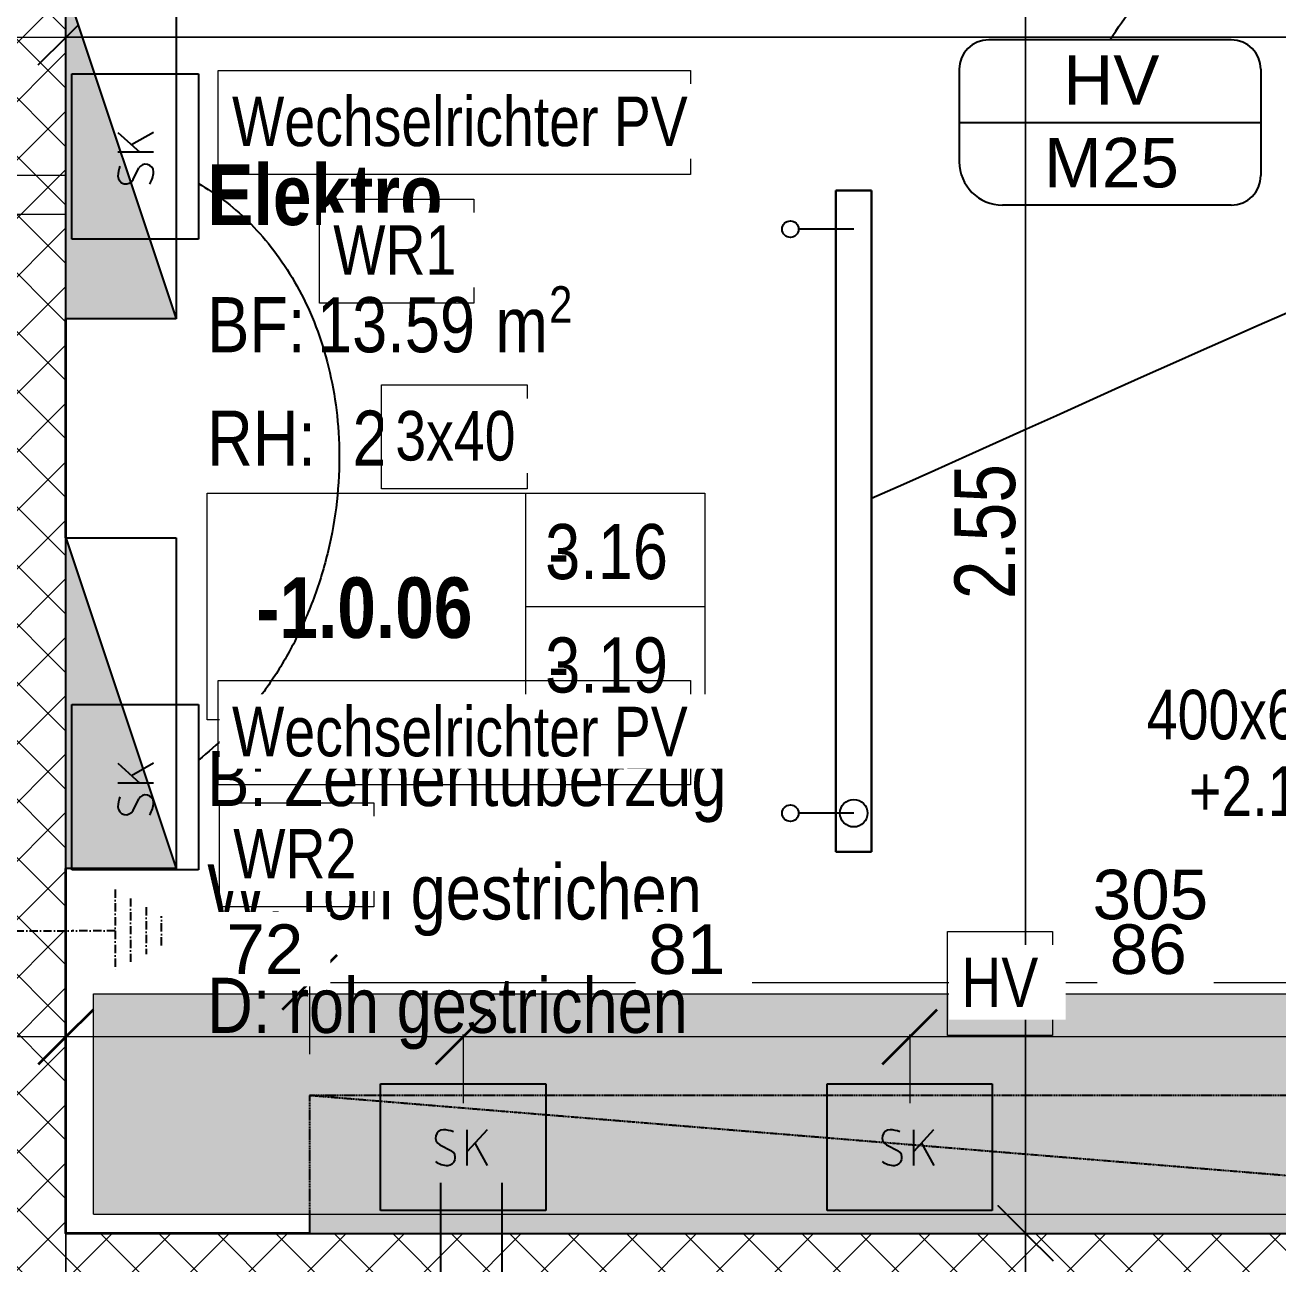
# Model space of a CAD drawing. Header units: millimetres. Extents: x -24363 to 26500, y -21894 to 23000.
# Drawn here: x -9004 to -6730, y -2856 to -607 of the extents above; entities that cross this region are included whole.
import ezdxf

# ---------------------------------------------------------------- set-up
doc = ezdxf.new("R2010")
doc.units = ezdxf.units.MM
doc.linetypes.add('Achse', pattern=[25, 15, -5, 0, -5])
doc.linetypes.add('Verdeckt 0_75', pattern=[1.5, 0.75, -0.75])
for name, color, linetype, lineweight in [('015 Innenwände Bauteilschraffuren Neu', 7, 'Continuous', 5), ('015 Innenwände Neu', 7, 'Continuous', 5), ('030 Bodenaufbauten Neu', 7, 'Continuous', 5), ('080 Raum Innen Kontur Neu', 7, 'Continuous', 5), ('080 Raum Innen Text Neu', 7, 'Continuous', 5), ('080 Raum Innen Textrahmen Neu', 7, 'Continuous', 5), ('110 Bemassungen Ausführung Neu', 7, 'Continuous', 5), ('Allgemeine Beschriftungen', 7, 'Continuous', 5), ('Bemaßungen', 7, 'Continuous', 9), ('Bemaßungen-50', 7, 'Continuous', 9), ('Elektrische Ausstattung', 7, 'Continuous', 5), ('Elektroinstallationen', 7, 'Continuous', 5), ('Kabel', 7, 'Continuous', 5), ('Kabeltrasse - Beschriftungen', 7, 'Continuous', 9), ('Kabeltrassen', 7, 'Continuous', 5), ('Leerrohr', 7, 'Continuous', 5), ('Leuchten', 7, 'Continuous', 5), ('Wände', 7, 'Continuous', 5)]:
    doc.layers.add(name, color=color, linetype=linetype, lineweight=lineweight)
for name, color, linetype, lineweight, true_color in [('5773_100 Untergeschoss_dwg', 7, 'Continuous', 5, 0x767676), ('Detailelemente', 1, 'Continuous', 25, 0xff0000), ('Linien', 7, 'Verdeckt 0_75', 5, 0xc0c0c0)]:
    doc.layers.add(name, color=color, linetype=linetype, lineweight=lineweight, true_color=true_color)
doc.styles.add('Arial Narrow', font='ARIALN.TTF', dxfattribs={"height": 110.000002})
doc.styles.add('Arial Narrow_11', font='ARIALN.TTF', dxfattribs={"height": 66})
doc.styles.add('Arial Narrow_9', font='ARIALN.TTF', dxfattribs={"height": 100})
doc.styles.add('Arial Narrow_B', font='ARIALNB.TTF', dxfattribs={"height": 110})
doc.styles.add('Arial_5', font='arial.ttf', dxfattribs={"height": 90})
doc.styles.add('Arial_6', font='arial.ttf', dxfattribs={"width": 0.8, "height": 90})
doc.dimstyles.new('Diagonal_-_1_8_mm_Arial', dxfattribs={"dimscale": 304.8, "dimtxt": 91.823346, "dimasz": 0.328084, "dimexe": 0.393701, "dimexo": 0.246063, "dimgap": 0.287073, "dimtad": 1, "dimdec": 0, "dimlfac": 0.1, "dimzin": 0, "dimdsep": 46, "dimtxsty": 'Arial_5', "dimblk1": 'OBLIQUE', "dimblk2": 'OBLIQUE', "dimsah": 1, "dimcen": 0.09, "dimdle": 0.393701, "dimadec": 3, "dimazin": 2, "dimtfac": 1, "dimtdec": 4, "dimtix": 1, "dimtmove": 0, "dimatfit": 3, "dimfxl": 1, "dimtvp": 1, "dimtfill": 1, "dimtolj": 1, "dimtzin": 0, "dimarcsym": 2})
pattern_1 = [(60.551, (0, 0), (-65.30952, 36.87365), []), (150.551, (0, 0), (36.87365, 65.30952), [])]

# ---------------------------------------------------------------- blocks, each defined once
blk = doc.blocks.new('DirectShape - Modell_Elektroplaner_002-17024932-UG')
at = {"layer": 'Wände', "color": 253, "true_color": 0xa3a3a3}
blk.add_line((8150, 0), (0, 0), dxfattribs=at)
blk = doc.blocks.new('DirectShape - Wand-035-17010160-UG')
blk.add_blockref('DirectShape - Modell_Elektroplaner_002-17024932-UG', (0, 0))
blk = doc.blocks.new('DirectShape - Modell_Elektroplaner_002-17037963-UG')
at = {"layer": 'Wände', "color": 253, "true_color": 0xa3a3a3}
for p, q in [((1806.9, 0), (0, 0)), ((0, 0), (0, -70)), ((0, -70), (1806.9, -70))]:
    blk.add_line(p, q, dxfattribs=at)
blk = doc.blocks.new('DirectShape - Wand-019-17010286-UG')
blk.add_blockref('DirectShape - Modell_Elektroplaner_002-17037963-UG', (0, 0))
blk = doc.blocks.new('DirectShape - Modell_Elektroplaner_002-17037977-UG')
at = {"layer": 'Wände', "color": 253, "true_color": 0xa3a3a3}
for p, q in [((12490, 0), (12490, 250)), ((6590, 0), (12490, 0))]:
    blk.add_line(p, q, dxfattribs=at)
blk = doc.blocks.new('DirectShape - Wand-035-17010456-UG')
blk.add_blockref('DirectShape - Modell_Elektroplaner_002-17037977-UG', (0, 0))
blk = doc.blocks.new('Modell_Elektroplaner_002_ifc-1-UG')
at = {"layer": 'Wände', "color": 251, "lineweight": 5, "true_color": 0x666666}
for name, p, rotation in [('DirectShape - Wand-035-17010160-UG', (-8930, 2700), 269.9997517460218), ('DirectShape - Wand-019-17010286-UG', (-8930, -950), 179.999750027965), ('DirectShape - Wand-035-17010456-UG', (3560, -2800), 179.9997507434196)]:
    blk.add_blockref(name, p, dxfattribs=dict(at, rotation=rotation))
blk = doc.blocks.new('tin_Schaltgerätekombination - Schaltgerätekombination-17850960-UG')
at = {"layer": 'Detailelemente', "linetype": 'Verdeckt 0_75'}
blk.add_hatch(color=256, dxfattribs=at).paths.add_polyline_path([(300, 0), (300, 200), (-300, 0)])
at = {"layer": 'Detailelemente'}
for p, q in [((-300, 0), (300, 200)), ((-300, 0), (-300, 200)), ((-300, 200), (300, 200)), ((300, 200), (300, 0)), ((300, 0), (-300, 0))]:
    blk.add_line(p, q, dxfattribs=at)
blk = doc.blocks.new('tin_Schaltgerätekombination - Schaltgerätekombination-V3-UG')
at = {"layer": 'Detailelemente', "linetype": 'Verdeckt 0_75'}
blk.add_hatch(color=256, dxfattribs=at).paths.add_polyline_path([(300, 200), (-300, 0), (300, 0)])
at = {"layer": 'Detailelemente'}
for p, q in [((-300, 0), (300, 200)), ((-300, 0), (-300, 200)), ((-300, 200), (300, 200)), ((300, 200), (300, 0)), ((300, 0), (-300, 0))]:
    blk.add_line(p, q, dxfattribs=at)
blk = doc.blocks.new('tin_LED_Lichtleiste - Lichtleiste LED 120-18211341-UG')
at = {"layer": 'Leuchten', "color": 150, "lineweight": 25, "true_color": 0x007fff}
for p, q in [((-530, 0), (-530, 100)), ((530, 0), (530, 100)), ((600, 32.5), (-600, 32.5)), ((-600, 32.5), (-600, -32.5)), ((-600, 32.5), (600, 32.5)), ((-600, -32.5), (-600, 32.5)), ((600, -32.5), (600, 32.5)), ((600, 32.5), (600, -32.5)), ((-600, -32.5), (600, -32.5)), ((600, -32.5), (-600, -32.5))]:
    blk.add_line(p, q, dxfattribs=at)
for centre, radius in [((-530, 115), 15), ((530, 115), 15), ((-530, 0), 25)]:
    blk.add_circle(centre, radius, dxfattribs=at)
blk = doc.blocks.new('tin_Schlaufdose_Flaeche_Decke - 250x180x120-17548283-UG')
at = {"layer": 'Elektrische Ausstattung', "color": 1, "lineweight": 25, "true_color": 0xff0000}
for p, q in [((-150, 115), (150, 115)), ((-150, -115), (-150, 115)), ((150, 115), (150, -115)), ((7.5, -33.3), (7.5, 31.4)), ((43.5, 31.4), (7.5, -8.1)), ((-42.1, 4.1), (-20.9, -6.5)), ((21.4, 7.1), (43.9, -33.3)), ((150, -115), (-150, -115))]:
    blk.add_line(p, q, dxfattribs=at)
for centre, radius, start, end in [((-35.5, 17), 14.4, 90.7712, 166.8059), ((-36, -17.5), 48.9, 67.8956, 89.5956), ((-35.5, 17), 14.5, 166.68, 242.9494), ((-28.4, -18.9), 14.4, 272.5015, 346.8059), ((-28.5, -18.8), 14.5, 346.6801, 58.2226), ((-26.8, 7.6), 40.9, 235.4315, 268.5193)]:
    blk.add_arc(centre, radius, start, end, dxfattribs=at)
blk = doc.blocks.new('tin_Erdung Wand - Erdung Wand-18182667-UG')
at = {"layer": 'Elektroinstallationen', "color": 1, "linetype": 'Achse', "lineweight": 25, "true_color": 0xff0000}
for p, q in [((26.5, 264.5), (-26.5, 264.5)), ((-42.7, 236.5), (42.7, 236.5)), ((-58.8, 208.5), (58.8, 208.5)), ((-75, 180.5), (75, 180.5)), ((0, 180.5), (0, 102.5)), ((0, 0), (0, 102.5))]:
    blk.add_line(p, q, dxfattribs=at)
blk = doc.blocks.new('tin_Beschriftung_Verweis_2 Zeilen - Verteilung_ Leerrohr-18170776-UG')
at = {"layer": 'Elektroinstallationen', "color": 1, "lineweight": 25, "true_color": 0xff0000}
for p, q in [((220, 150), (-220, 150)), ((-273.6, 96.4), (-273.6, -71.4)), ((273.6, 96.4), (273.6, -96.4)), ((-273.6, 0), (273.6, 0)), ((220, -150), (-195, -150))]:
    blk.add_line(p, q, dxfattribs=at)
for centre, radius, start, end in [((-220, 96.4), 53.6, 90, 180), ((220, 96.4), 53.6, 360, 90), ((-195, -71.4), 78.6, 180, 270), ((220, -96.4), 53.6, 270, 0)]:
    blk.add_arc(centre, radius, start, end, dxfattribs=at)
blk = doc.blocks.new('tin_Schaltgerätekombination_Zaehler - Schaltgerätekombination Zähler-17837752-UG')
at = {"layer": 'Detailelemente', "linetype": 'Verdeckt 0_75'}
blk.add_hatch(color=256, dxfattribs=at).paths.add_polyline_path([(-1436.9, 0), (-1525, 0), (-1099.6, -34.9), (1525, -34.9), (1525, 0), (-444.6, 0)])
at = {"layer": 'Detailelemente'}
for p, q in [((1525, 0), (-1525, 0)), ((1525, -34.9), (1525, 0))]:
    blk.add_line(p, q, dxfattribs=at)
at = {"layer": 'Linien', "color": 1, "lineweight": 25, "true_color": 0xff0000}
for p, q in [((-1018.8, -41.5), (411.7, -158.7)), ((1525, -250), (1525, -34.9)), ((411.8, -158.8), (418.3, -159.3)), ((418.4, -159.3), (481.6, -164.5)), ((481.7, -164.5), (1525, -250)), ((-1525, -250), (1525, -250))]:
    blk.add_line(p, q, dxfattribs=at)
blk = doc.blocks.new('5773_100 Untergeschoss_dwg-17512464-UG')
at = {"layer": '015 Innenwände Bauteilschraffuren Neu', "true_color": 0x808080}
h = blk.add_hatch(dxfattribs=at)
h.set_pattern_fill('FP_1', color=8, style=0, pattern_type=2)
h.set_pattern_definition(pattern_1)
h.paths.add_polyline_path([(-7142, -7644.6), (-9327.2, 207), (-9616, 126.6), (-7431, -7725), (-7142.2, -7644.6)])
h = blk.add_hatch(dxfattribs=at)
h.set_pattern_fill('FP_1', color=8, style=0, pattern_type=2)
h.set_pattern_definition(pattern_1)
h.paths.add_polyline_path([(-2101.4, -3750.7), (-2168.4, -3509.8), (-2887.2, -3709.9), (-2897.5, -3728.2), (-2915.8, -3717.8), (-7852.4, -5091.6), (-7785.4, -5332.4), (-2556.9, -3877.4)])
h.paths.add_polyline_path([(-2694.9, -3862.9), (-2701.4, -3863.8), (-2707.8, -3863), (-2713.9, -3860.5), (-2719.1, -3856.6), (-2723.1, -3851.5), (-2725.7, -3845.5), (-2726.6, -3839), (-2725.8, -3832.5), (-2723.4, -3826.5), (-2719.5, -3821.3), (-2714.3, -3817.2), (-2708.3, -3814.7), (-2701.8, -3813.8), (-2695.4, -3814.6), (-2689.3, -3817), (-2684.1, -3820.9), (-2680.1, -3826.1), (-2677.5, -3832.1), (-2676.6, -3838.5), (-2677.4, -3845), (-2679.8, -3851.1), (-2683.8, -3856.3), (-2688.9, -3860.3)])
at = {"layer": '015 Innenwände Neu', "lineweight": 35}
blk.add_line((-8190.9, -3875.3), (-8297.4, -3492.6), dxfattribs=at)
at = {"layer": '015 Innenwände Neu', "lineweight": 35, "flags": 128}
blk.add_lwpolyline([(-7426.2, -4973), (-7852.4, -5091.6), (-8030, -4453.4)], dxfattribs=at)
at = {"layer": '030 Bodenaufbauten Neu'}
blk.add_line((-8297.4, -3492.6), (-8190.9, -3875.3), dxfattribs=at)
at = {"layer": '030 Bodenaufbauten Neu', "flags": 128}
blk.add_lwpolyline([(-8030, -4453.4), (-7852.4, -5091.6), (-7426.2, -4973)], dxfattribs=at)
at = {"layer": '080 Raum Innen Kontur Neu', "color": 9, "true_color": 0xc0c0c0}
blk.add_line((-8297.4, -3492.6), (-8190.9, -3875.3), dxfattribs=at)
at = {"layer": '080 Raum Innen Kontur Neu', "color": 9, "true_color": 0xc0c0c0, "flags": 128}
blk.add_lwpolyline([(-8030, -4453.4), (-7852.4, -5091.6), (-7426.2, -4973)], dxfattribs=at)
at = {"layer": '080 Raum Innen Textrahmen Neu'}
for p, q in [((-7408.9, -3573.5), (-7298.5, -3970.2)), ((-7353.7, -3771.9), (-7039.9, -3684.6))]:
    blk.add_line(p, q, dxfattribs=at)
at = {"layer": '080 Raum Innen Textrahmen Neu', "flags": 128}
blk.add_lwpolyline([(-7965.4, -3728.4), (-7095.1, -3486.2), (-6984.7, -3882.9), (-7855, -4125.1)], close=True, dxfattribs=at)
at = {"layer": '110 Bemassungen Ausführung Neu', "color": 254, "true_color": 0xcccccc}
for p, q in [((-8405.8, -2992.3), (-4238, -1832.5)), ((-4238, -1832.5), (-8405.8, -2992.3)), ((-8434.4, -3000.3), (-8405.9, -2992.3)), ((-8405.9, -2992.3), (-8434.4, -3000.3)), ((-6290.8, -4205.6), (-6174.2, -4624.5)), ((-6174.2, -4624.5), (-6290.8, -4205.6))]:
    blk.add_line(p, q, dxfattribs=at)
at = {"layer": '110 Bemassungen Ausführung Neu', "color": 254, "lineweight": 25, "true_color": 0xcccccc}
for p, q in [((-8434.5, -3000.5), (-8419, -2972.9)), ((-8419, -2972.9), (-8434.5, -3000.5)), ((-8469.2, -3061.8), (-8434.6, -3000.5)), ((-8434.6, -3000.5), (-8469.2, -3061.8)), ((-6112.6, -4659.3), (-6174.3, -4624.6)), ((-6174.3, -4624.6), (-6112.6, -4659.3))]:
    blk.add_line(p, q, dxfattribs=at)
at = {"layer": '110 Bemassungen Ausführung Neu', "color": 254, "true_color": 0xcccccc, "flags": 128}
for points in [[(-7276.1, -665), (-7235.9, -809.5), (-6951.7, -1830.7), (-6924.9, -1927.1), (-6857.9, -2167.9), (-6290.8, -4205.6)], [(-6290.8, -4205.6), (-6857.9, -2167.9), (-6924.9, -1927.1), (-6951.7, -1830.7), (-7235.9, -809.5), (-7276.1, -665)], [(-13121.3, -4304.6), (-13049.1, -4284.4), (-10945.8, -3699.2), (-10175.1, -3484.7), (-8723.4, -3080.7), (-8434.4, -3000.3)], [(-6107.2, -4865.4), (-6174.2, -4624.6), (-6107.2, -4865.4), (-5402.1, -7399.1), (-6107.2, -4865.4), (-5402.1, -7399.1), (-5383.3, -7466.6), (-5097.1, -8495)]]:
    blk.add_lwpolyline(points, dxfattribs=at)
at = {"layer": '110 Bemassungen Ausführung Neu', "color": 254, "lineweight": 25, "true_color": 0xcccccc, "flags": 128}
blk.add_lwpolyline([(-6174.3, -4624.5), (-6235.8, -4589.8)], close=True, dxfattribs=at)
at = {"layer": '080 Raum Innen Text Neu', "color": 254, "true_color": 0xcccccc, "attachment_point": 1, "rotation": 15.551, "line_spacing_factor": 0.974696}
for s, insert, char_height, width, style in [('Elektro', (-8125.3, -3153.8), 110, 513.328, 'Arial Narrow_B'), ('2', (-7468.2, -3200.3), 66, 50.253, 'Arial Narrow_11'), (' m', (-7587.6, -3254.2), 100, 153.505, 'Arial Narrow_9'), ('13.59', (-7868.7, -3332.4), 100, 342.624, 'Arial Narrow_9'), ('BF:', (-8060.7, -3385.8), 100, 214.907, 'Arial Narrow_9'), (' m', (-7532.8, -3452.6), 100, 153.505, 'Arial Narrow_9'), ('2.50', (-7751.5, -3513.5), 100, 266.485, 'Arial Narrow_9'), ('RH:', (-8005.5, -3584.2), 100, 237.012, 'Arial Narrow_9'), ('3.16', (-7359.5, -3618.1), 100, 266.485, 'Arial Narrow_9'), ('-', (-7353.8, -3617.6), 100, 45.438, 'Arial Narrow_9'), ('-1.0.06', (-7838.6, -3851.9), 110, 468.75, 'Arial Narrow_B'), ('3.19', (-7304.3, -3816.4), 100, 266.485, 'Arial Narrow_9'), ('-', (-7298.7, -3816), 100, 45.438, 'Arial Narrow_9'), ('B: Zementüberzug', (-7839.9, -4179.2), 100, 1129.799, 'Arial Narrow_9'), ('W: roh gestrichen', (-7784.7, -4377.6), 100, 1074.537, 'Arial Narrow_9'), ('D: roh gestrichen', (-7729.5, -4575.9), 100, 1043.836, 'Arial Narrow_9')]:
    blk.add_mtext(s, dxfattribs=dict(at, insert=insert, char_height=char_height, width=width, style=style))
at = {"layer": '110 Bemassungen Ausführung Neu', "color": 254, "true_color": 0xcccccc, "insert": (-6607.2, -3550.3), "char_height": 110, "width": 293.138, "attachment_point": 1, "rotation": 105.551, "line_spacing_factor": 0.974696, "style": 'Arial Narrow'}
blk.add_mtext('2.55', dxfattribs=at)
blk = doc.blocks.new('DIMBLOCK1-UG')
at = {"layer": 'Bemaßungen-50'}
for p, q in [((-8487.6, -2344.4), (-8487.6, -2224.4)), ((-5437.6, -2344.4), (-5437.6, -2224.4)), ((-8607.6, -2344.4), (-5317.6, -2344.4)), ((-8487.6, -2344.4), (-8487.6, -2475)), ((-5437.6, -2344.4), (-5437.6, -2475))]:
    blk.add_line(p, q, dxfattribs=at)
at = {"layer": 'Bemaßungen-50', "lineweight": 35}
for p, q in [((-8487.6, -2344.4), (-8437.6, -2294.4)), ((-5437.6, -2344.4), (-5387.6, -2294.4)), ((-8487.6, -2344.4), (-8537.6, -2394.4)), ((-5437.6, -2344.4), (-5487.6, -2394.4))]:
    blk.add_line(p, q, dxfattribs=at)
at = {"layer": 'Bemaßungen-50', "color": 0, "insert": (-7066.4, -2140), "char_height": 90, "width": 249.194, "attachment_point": 1, "line_spacing_factor": 0.941778, "style": 'Arial_5', "bg_fill": 3, "box_fill_scale": 1.25, "bg_fill_color": 256, "bg_fill_true_color": 13158600, "bg_fill_transparency": 0}
blk.add_mtext('305', dxfattribs=at)
blk = doc.blocks.new('_Oblique')
at = {"color": 0, "linetype": 'ByBlock', "lineweight": -2}
blk.add_line((-0.5, -0.5), (0.5, 0.5), dxfattribs=at)
blk = doc.blocks.new('DIMBLOCK9-UG')
at = {"layer": 'Bemaßungen-50', "lineweight": 35}
for p, q in [((-7398.4, -2443.6), (-7348.4, -2393.6)), ((-6533.6, -2443.6), (-6483.6, -2393.6)), ((-7398.4, -2443.6), (-7448.4, -2493.6)), ((-6533.6, -2443.6), (-6583.6, -2493.6))]:
    blk.add_line(p, q, dxfattribs=at)
at = {"layer": 'Bemaßungen-50'}
for p, q in [((-7398.4, -2443.6), (-7398.4, -2439.3)), ((-6533.6, -2443.6), (-7398.4, -2443.6)), ((-7398.4, -2443.6), (-7398.4, -2563.6)), ((-6533.6, -2443.6), (-6533.6, -2439.3)), ((-6533.6, -2443.6), (-6533.6, -2563.6))]:
    blk.add_line(p, q, dxfattribs=at)
at = {"layer": 'Bemaßungen-50', "color": 0, "insert": (-7035.3, -2239.2), "char_height": 90, "width": 166.13, "attachment_point": 1, "line_spacing_factor": 0.941778, "style": 'Arial_5', "bg_fill": 3, "box_fill_scale": 1.25, "bg_fill_color": 256, "bg_fill_true_color": 13158600, "bg_fill_transparency": 0}
blk.add_mtext('86', dxfattribs=at)
blk = doc.blocks.new('DIMBLOCK10-UG')
at = {"layer": 'Bemaßungen-50', "lineweight": 35}
for p, q in [((-8209.1, -2443.6), (-8159.1, -2393.6)), ((-7398.4, -2443.6), (-7348.4, -2393.6)), ((-8209.1, -2443.6), (-8259.1, -2493.6)), ((-7398.4, -2443.6), (-7448.4, -2493.6))]:
    blk.add_line(p, q, dxfattribs=at)
at = {"layer": 'Bemaßungen-50'}
for p, q in [((-8209.1, -2443.6), (-8209.1, -2439.3)), ((-7398.4, -2443.6), (-8209.1, -2443.6)), ((-8209.1, -2443.6), (-8209.1, -2563.6)), ((-7398.4, -2443.6), (-7398.4, -2439.3)), ((-7398.4, -2443.6), (-7398.4, -2563.6))]:
    blk.add_line(p, q, dxfattribs=at)
at = {"layer": 'Bemaßungen-50', "color": 0, "insert": (-7873, -2239.2), "char_height": 90, "width": 166.13, "attachment_point": 1, "line_spacing_factor": 0.941778, "style": 'Arial_5', "bg_fill": 3, "box_fill_scale": 1.25, "bg_fill_color": 256, "bg_fill_true_color": 13158600, "bg_fill_transparency": 0}
blk.add_mtext('81', dxfattribs=at)
blk = doc.blocks.new('DIMBLOCK11-UG')
at = {"layer": 'Bemaßungen-50', "lineweight": 35}
for p, q in [((-8930, -2443.6), (-8880, -2393.6)), ((-8209.1, -2443.6), (-8159.1, -2393.6)), ((-8930, -2443.6), (-8980, -2493.6)), ((-8209.1, -2443.6), (-8259.1, -2493.6))]:
    blk.add_line(p, q, dxfattribs=at)
at = {"layer": 'Bemaßungen-50'}
for p, q in [((-8209.1, -2443.6), (-9050, -2443.6)), ((-8930, -2443.6), (-8930, -2439.3)), ((-8930, -2443.6), (-8930, -2563.6)), ((-8209.1, -2443.6), (-8209.1, -2439.3)), ((-8209.1, -2443.6), (-8209.1, -2563.6))]:
    blk.add_line(p, q, dxfattribs=at)
at = {"layer": 'Bemaßungen-50', "color": 0, "insert": (-8638.8, -2239.2), "char_height": 90, "width": 166.13, "attachment_point": 1, "line_spacing_factor": 0.941778, "style": 'Arial_5', "bg_fill": 3, "box_fill_scale": 1.25, "bg_fill_color": 256, "bg_fill_true_color": 13158600, "bg_fill_transparency": 0}
blk.add_mtext('72', dxfattribs=at)

msp = doc.modelspace()

# ---------------------------------------------------------------- hatches: boundary and pattern name
at = {"layer": 'Kabeltrassen', "true_color": 0xffffaa}
msp.add_hatch(color=51, dxfattribs=at).paths.add_polyline_path([(-5517, -2765.1), (-5517, -2365.1), (-8880, -2365.1), (-8880, -2765.1), (-6518, -2765.1)])

# ---------------------------------------------------------------- linework, layer by layer
at = {"layer": 'Allgemeine Beschriftungen', "color": 1, "lineweight": 18, "true_color": 0xff0000, "flags": 128}
for points in [[(-8653.4, -689.2), (-7796.2, -689.2), (-7796.2, -878.2), (-8653.4, -878.2)], [(-8469.7, -922.7), (-8189.3, -922.7), (-8189.3, -1111.7), (-8469.7, -1111.7)], [(-8357, -1259.8), (-8092.6, -1259.8), (-8092.6, -1448.8), (-8357, -1448.8)], [(-8653.4, -1796.8), (-7796.2, -1796.8), (-7796.2, -1985.8), (-8653.4, -1985.8)]]:
    msp.add_lwpolyline(points, close=True, dxfattribs=at)
at = {"layer": 'Kabel', "color": 150, "lineweight": 25, "true_color": 0x007fff}
msp.add_rational_spline([(-4354.3, -643.7), (-5937.8, 227.9), (-7958.8, 856.9)], [1, 0.994101399766, 1], degree=2, dxfattribs=at)
at = {"layer": 'Kabel', "color": 1, "lineweight": 25, "true_color": 0xff0000}
for points, weights in [([(-7034.8, -633.4), (-6614.9, 23.7), (-5841.3, -250)], [1, 0.770407249964, 1]), ([(-8689, -894.5), (-7925.4, -1337.8), (-8689, -1941)], [1, 0.502043230719, 1])]:
    msp.add_rational_spline(points, weights, degree=2, dxfattribs=at)
at = {"layer": 'Kabel', "color": 150, "lineweight": 25, "true_color": 0x007fff}
msp.add_open_spline([(-4354.3, -655.1), (-5495.8, -521.3), (-6230.7, -915.9), (-7467.5, -1466.5)], degree=3, dxfattribs=at)
at = {"layer": 'Kabeltrassen'}
for p, q in [((-8880, -2765.1), (-8880, -2365.1)), ((-8880, -2365.1), (-5517, -2365.1)), ((-8880, -2765.1), (-5517, -2765.1))]:
    msp.add_line(p, q, dxfattribs=at)
at = {"layer": 'Leerrohr', "color": 1, "lineweight": 25, "true_color": 0xff0000}
for p, q in [((-8250.2, -2708), (-8250.2, -5928.8)), ((-8138.6, -2708), (-8138.6, -5853.1))]:
    msp.add_line(p, q, dxfattribs=at)

# ---------------------------------------------------------------- block references
at = {"lineweight": 5}
msp.add_blockref('Modell_Elektroplaner_002_ifc-1-UG', (0, 0), dxfattribs=at)
at = {"layer": '5773_100 Untergeschoss_dwg', "color": 254, "true_color": 0xcccccc, "rotation": 344.449}
msp.add_blockref('5773_100 Untergeschoss_dwg-17512464-UG', (0, 0), dxfattribs=at)
at = {"layer": 'Detailelemente', "rotation": 269.9999999999995}
for name, p in [('tin_Schaltgerätekombination - Schaltgerätekombination-V3-UG', (-8930, -840.2)), ('tin_Schaltgerätekombination - Schaltgerätekombination-17850960-UG', (-8930, -1837.5))]:
    msp.add_blockref(name, p, dxfattribs=at)
at = {"layer": 'Elektrische Ausstattung', "color": 1, "lineweight": 25, "true_color": 0xff0000, "rotation": 89.9999999999999}
for p in [(-8804, -845.4), (-8804, -1990.2)]:
    msp.add_blockref('tin_Schlaufdose_Flaeche_Decke - 250x180x120-17548283-UG', p, dxfattribs=at)
at = {"layer": 'Elektrische Ausstattung', "color": 1, "lineweight": 25, "true_color": 0xff0000}
for p in [(-8209.1, -2643.5), (-7398.4, -2643.5)]:
    msp.add_blockref('tin_Schlaufdose_Flaeche_Decke - 250x180x120-17548283-UG', p, dxfattribs=at)
at = {"layer": 'Elektroinstallationen', "color": 1, "lineweight": 25, "true_color": 0xff0000}
msp.add_blockref('tin_Beschriftung_Verweis_2 Zeilen - Verteilung_ Leerrohr-18170776-UG', (-7034.8, -783.7), dxfattribs=at)
at = {"layer": 'Elektroinstallationen', "color": 1, "linetype": 'Achse', "lineweight": 25, "true_color": 0xff0000, "rotation": 269.9999999999991}
msp.add_blockref('tin_Erdung Wand - Erdung Wand-18182667-UG', (-9021, -2250.8), dxfattribs=at)
at = {"layer": 'Leuchten', "color": 150, "lineweight": 25, "true_color": 0x007fff, "rotation": 89.9999999999999}
msp.add_blockref('tin_LED_Lichtleiste - Lichtleiste LED 120-18211341-UG', (-7500, -1507.4), dxfattribs=at)
at = {"layer": 'Linien', "color": 1, "lineweight": 25, "true_color": 0xff0000, "rotation": 180}
msp.add_blockref('tin_Schaltgerätekombination_Zaehler - Schaltgerätekombination Zähler-17837752-UG', (-6962.6, -2800), dxfattribs=at)

# ---------------------------------------------------------------- texts
at = {"layer": 'Allgemeine Beschriftungen', "color": 1, "lineweight": 18, "true_color": 0xff0000, "char_height": 90, "attachment_point": 1, "style": 'Arial_5'}
for s, insert, width in [('HV', (-7119.7, -661.7), 208.439), ('M25', (-7154.4, -811.7), 292.616)]:
    msp.add_mtext(s, dxfattribs=dict(at, insert=insert, width=width))
at = {"layer": 'Kabeltrasse - Beschriftungen', "lineweight": 25, "char_height": 90, "attachment_point": 1, "style": 'Arial_6'}
for s, insert, width in [('400x60 mm', (-6968, -1813.5), 622.109), ('+2.15 m', (-6891.3, -1952.5), 436.118)]:
    msp.add_mtext(s, dxfattribs=dict(at, insert=insert, width=width))

# ---------------------------------------------------------------- next in the draw order: texts
at = {"layer": 'Allgemeine Beschriftungen', "color": 1, "lineweight": 18, "true_color": 0xff0000, "char_height": 90, "attachment_point": 1, "style": 'Arial_6', "bg_fill": 3, "box_fill_scale": 1.25, "bg_fill_color": 256, "bg_fill_true_color": 13158600, "bg_fill_transparency": 0}
for s, insert, width in [('Wechselrichter PV', (-8628.4, -736.7), 974.852), ('WR1', (-8444.7, -970.2), 275.781), ('3x40', (-8332, -1307.3), 256.54), ('Wechselrichter PV', (-8628.4, -1844.2), 974.852)]:
    msp.add_mtext(s, dxfattribs=dict(at, insert=insert, width=width))

# ---------------------------------------------------------------- next in the draw order: dimensions: what is measured, and where the dimension line sits
at = {"layer": 'Bemaßungen'}
dim = msp.add_linear_dim(base=(-5437.6, -2344.4), p1=(-8487.6, -2550), p2=(-5437.6, -2550), dimstyle='Diagonal_-_1_8_mm_Arial', override={"dimpost": '<>', "dimfxl": 3050}, dxfattribs=at)
dim.commit()
dim.dimension.update_dxf_attribs({"geometry": 'DIMBLOCK1-UG', "text_midpoint": (-6962.6, -2210.9)})

# ---------------------------------------------------------------- next in the draw order: linework, layer by layer
at = {"layer": 'Allgemeine Beschriftungen', "color": 1, "lineweight": 18, "true_color": 0xff0000, "flags": 128}
for points in [[(-8651.2, -2018.5), (-8370.8, -2018.5), (-8370.8, -2207.5), (-8651.2, -2207.5)], [(-7329.7, -2252), (-7139.3, -2252), (-7139.3, -2441), (-7329.7, -2441)]]:
    msp.add_lwpolyline(points, close=True, dxfattribs=at)

# ---------------------------------------------------------------- next in the draw order: texts
at = {"layer": 'Allgemeine Beschriftungen', "color": 1, "lineweight": 18, "true_color": 0xff0000, "char_height": 90, "attachment_point": 1, "style": 'Arial_6', "bg_fill": 3, "box_fill_scale": 1.25, "bg_fill_color": 256, "bg_fill_true_color": 13158600, "bg_fill_transparency": 0}
for s, insert, width in [('WR2', (-8626.2, -2065.9), 275.781), ('HV', (-7304.7, -2299.4), 166.751)]:
    msp.add_mtext(s, dxfattribs=dict(at, insert=insert, width=width))

# ---------------------------------------------------------------- next in the draw order: dimensions: what is measured, and where the dimension line sits
at = {"layer": 'Bemaßungen'}
dim = msp.add_linear_dim(base=(-7398.4, -2443.6), p1=(-6533.6, -2514.3), p2=(-7398.4, -2514.3), dimstyle='Diagonal_-_1_8_mm_Arial', override={"dimpost": '<>', "dimfxl": 864.8}, dxfattribs=at)
dim.commit()
dim.dimension.update_dxf_attribs({"geometry": 'DIMBLOCK9-UG', "text_midpoint": (-6966, -2310.1)})

# ---------------------------------------------------------------- next in the draw order: dimensions: what is measured, and where the dimension line sits
dim = msp.add_linear_dim(base=(-8209.1, -2443.6), p1=(-7398.4, -2514.3), p2=(-8209.1, -2514.3), dimstyle='Diagonal_-_1_8_mm_Arial', override={"dimpost": '<>', "dimfxl": 810.617698}, dxfattribs=at)
dim.commit()
dim.dimension.update_dxf_attribs({"geometry": 'DIMBLOCK10-UG', "text_midpoint": (-7803.7, -2310.1)})

# ---------------------------------------------------------------- next in the draw order: dimensions: what is measured, and where the dimension line sits
dim = msp.add_linear_dim(base=(-8930, -2443.6), p1=(-8209.1, -2514.3), p2=(-8930, -2514.3), dimstyle='Diagonal_-_1_8_mm_Arial', override={"dimpost": '<>', "dimfxl": 720.954386}, dxfattribs=at)
dim.commit()
dim.dimension.update_dxf_attribs({"geometry": 'DIMBLOCK11-UG', "text_midpoint": (-8569.5, -2310.9)})

doc.saveas('drawing.dxf')
